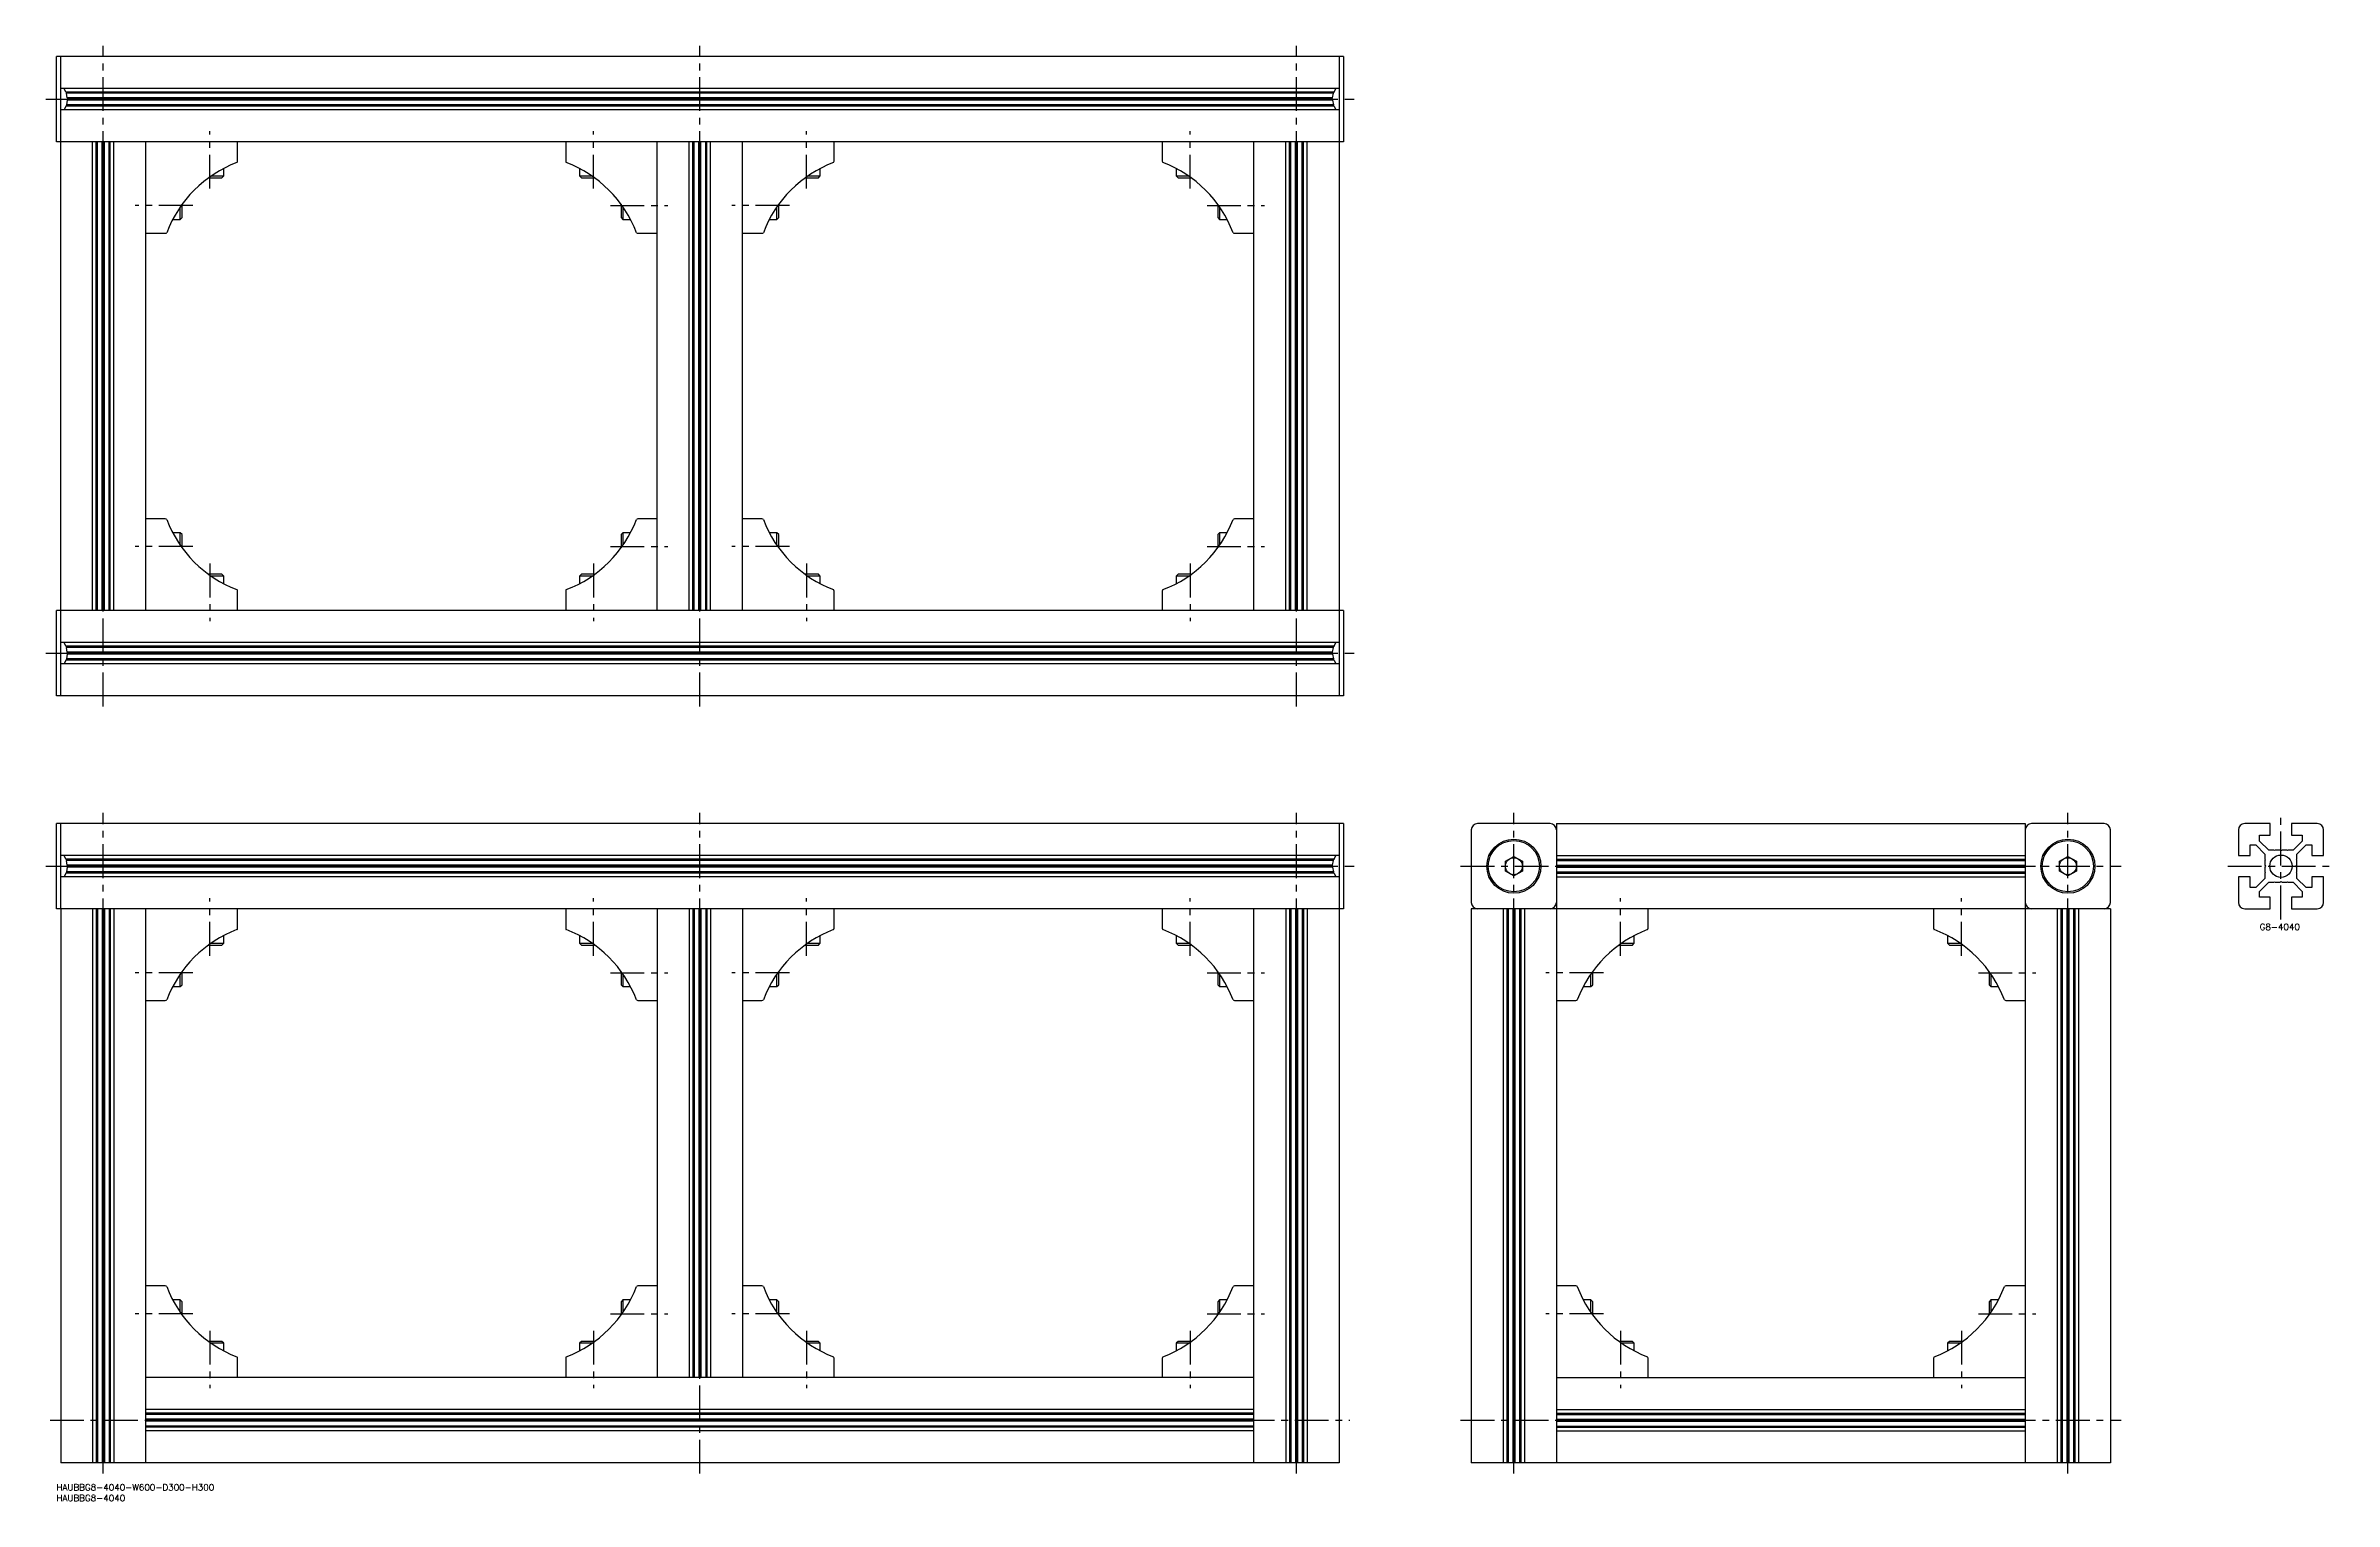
# Model space of a CAD drawing. Extents: x -5 to 1069, y -8 to 675.
import ezdxf

# ---------------------------------------------------------------- set-up
doc = ezdxf.new("R2010")
doc.units = 0
doc.header["$LTSCALE"] = 0.5
doc.linetypes.add('CENTER', pattern=[50.8, 31.75, -6.35, 6.35, -6.35])
for name, color, linetype in [('MSM_CENTER', 1, 'CENTER'), ('MSM_CONTINUOUS', 7, 'CONTINUOUS'), ('MSM_PART_NUMBER', 7, 'CONTINUOUS')]:
    doc.layers.add(name, color=color, linetype=linetype)
doc.styles.get("Standard").update_dxf_attribs({"font": 'txt.shx', "height": 3, "bigfont": 'bigfont.shx'})

# ---------------------------------------------------------------- blocks, each defined once
blk = doc.blocks.new('*U8')
at = {"layer": 'MSM_PART_NUMBER'}
blk.add_text('HAUBBG8-4040-W600-D300-H300', height=3, dxfattribs=at).set_placement((0, -3))
blk = doc.blocks.new('*U9')
at = {"layer": 'MSM_PART_NUMBER'}
blk.add_text('HAUBBG8-4040', height=3, dxfattribs=at).set_placement((0, -8))
blk = doc.blocks.new('*U10')
at = {"layer": 'MSM_PART_NUMBER'}
blk.add_text('G8-4040', height=3, dxfattribs=at).set_placement((1034, 260))

msp = doc.modelspace()

# ---------------------------------------------------------------- linework, layer by layer
at = {"layer": 'MSM_CENTER'}
for p, q in [((22, 365), (22, 675)), ((302, 365), (302, 675)), ((582, 365), (582, 675)), ((-5, 650), (609, 650)), ((72, 608), (72, 635)), ((252, 608), (252, 635)), ((352, 608), (352, 635)), ((532, 608), (532, 635)), ((64, 600), (37, 600)), ((260, 600), (287, 600)), ((344, 600), (317, 600)), ((540, 600), (567, 600)), ((64, 440), (37, 440)), ((72, 432), (72, 405)), ((252, 432), (252, 405)), ((260, 440), (287, 440)), ((344, 440), (317, 440)), ((352, 432), (352, 405)), ((532, 432), (532, 405)), ((540, 440), (567, 440)), ((-5, 390), (609, 390)), ((22, 5), (22, 315)), ((302, 5), (302, 315)), ((582, 5), (582, 315)), ((684, 5), (684, 315)), ((944, 5), (944, 315)), ((1044, 265), (1044, 315)), ((-5, 290), (609, 290)), ((659, 290), (969, 290)), ((1019, 290), (1069, 290)), ((72, 248), (72, 275)), ((252, 248), (252, 275)), ((352, 248), (352, 275)), ((532, 248), (532, 275)), ((734, 248), (734, 275)), ((894, 248), (894, 275)), ((64, 240), (37, 240)), ((260, 240), (287, 240)), ((344, 240), (317, 240)), ((540, 240), (567, 240)), ((726, 240), (699, 240)), ((902, 240), (929, 240)), ((64, 80), (37, 80)), ((260, 80), (287, 80)), ((344, 80), (317, 80)), ((540, 80), (567, 80)), ((726, 80), (699, 80)), ((902, 80), (929, 80)), ((72, 72), (72, 45)), ((252, 72), (252, 45)), ((352, 72), (352, 45)), ((532, 72), (532, 45)), ((734, 72), (734, 45)), ((894, 72), (894, 45)), ((-3, 30), (607, 30)), ((659, 30), (969, 30))]:
    msp.add_line(p, q, dxfattribs=at)
at = {"layer": 'MSM_CONTINUOUS'}
for p, q in [((0, 630), (0, 670)), ((604, 670), (0, 670)), ((2, 370), (2, 670)), ((602, 670), (602, 370)), ((604, 670), (604, 630)), ((602, 655), (2, 655)), ((602, 645), (2, 645)), ((4.4, 653.3), (3.6, 655)), ((4.4, 646.7), (3.6, 645)), ((599.6, 653.3), (4.4, 653.3)), ((4.4, 653.3), (4.8, 653)), ((4.8, 647), (4.4, 646.7)), ((599.6, 646.7), (4.4, 646.7)), ((4.8, 653), (4.7, 652.7)), ((599.3, 652.7), (4.7, 652.7)), ((5.1, 650.5), (4.7, 652.7)), ((5.1, 649.5), (4.7, 647.3)), ((599.3, 647.3), (4.7, 647.3)), ((4.7, 647.3), (4.8, 647)), ((599.2, 653), (4.8, 653)), ((599.2, 647), (4.8, 647)), ((598.9, 650.5), (5.1, 650.5)), ((5.1, 650.5), (5.4, 650)), ((5.4, 650), (5.1, 649.5)), ((598.9, 649.5), (5.1, 649.5)), ((598.6, 650), (5.4, 650)), ((598.6, 650), (598.9, 650.5)), ((598.9, 649.5), (598.6, 650)), ((598.9, 650.5), (599.3, 652.7)), ((598.9, 649.5), (599.3, 647.3)), ((599.2, 653), (599.6, 653.3)), ((599.3, 652.7), (599.2, 653)), ((599.2, 647), (599.3, 647.3)), ((599.6, 646.7), (599.2, 647)), ((599.6, 653.3), (600.4, 655)), ((599.6, 646.7), (600.4, 645)), ((604, 630), (0, 630)), ((17, 410), (17, 630)), ((18.7, 410), (18.7, 630)), ((19, 410), (19, 630)), ((19.3, 410), (19.3, 630)), ((21.5, 410), (21.5, 630)), ((22, 410), (22, 630)), ((22.5, 410), (22.5, 630)), ((24.7, 410), (24.7, 630)), ((25, 410), (25, 630)), ((25.3, 410), (25.3, 630)), ((27, 410), (27, 630)), ((42, 410), (42, 630)), ((85, 620.9), (85, 630)), ((239, 630), (239, 620.9)), ((282, 410), (282, 630)), ((297, 410), (297, 630)), ((298.7, 410), (298.7, 630)), ((299, 410), (299, 630)), ((299.3, 410), (299.3, 630)), ((301.5, 410), (301.5, 630)), ((302, 410), (302, 630)), ((302.5, 410), (302.5, 630)), ((304.7, 410), (304.7, 630)), ((305, 410), (305, 630)), ((305.3, 410), (305.3, 630)), ((307, 410), (307, 630)), ((322, 410), (322, 630)), ((365, 620.9), (365, 630)), ((519, 630), (519, 620.9)), ((562, 410), (562, 630)), ((577, 410), (577, 630)), ((578.7, 410), (578.7, 630)), ((579, 410), (579, 630)), ((579.3, 410), (579.3, 630)), ((581.5, 410), (581.5, 630)), ((582, 410), (582, 630)), ((582.5, 410), (582.5, 630)), ((584.7, 410), (584.7, 630)), ((585, 410), (585, 630)), ((585.3, 410), (585.3, 630)), ((587, 410), (587, 630)), ((71.4, 613), (77.6, 613)), ((72.6, 613.9), (78.5, 613.9)), ((77.6, 613), (78.5, 613.9)), ((78.5, 613.9), (78.5, 617.4)), ((245.5, 617.4), (245.5, 613.9)), ((245.5, 613.9), (246.4, 613)), ((245.5, 613.9), (251.4, 613.9)), ((246.4, 613), (252.6, 613)), ((351.4, 613), (357.6, 613)), ((352.6, 613.9), (358.5, 613.9)), ((357.6, 613), (358.5, 613.9)), ((358.5, 613.9), (358.5, 617.4)), ((525.5, 617.4), (525.5, 613.9)), ((525.5, 613.9), (526.4, 613)), ((525.5, 613.9), (531.4, 613.9)), ((526.4, 613), (532.6, 613)), ((54.6, 593.5), (58.1, 593.5)), ((58.1, 593.5), (58.1, 599.4)), ((58.1, 593.5), (59, 594.4)), ((59, 594.4), (59, 600.6)), ((265, 600.6), (265, 594.4)), ((265, 594.4), (265.9, 593.5)), ((265.9, 599.4), (265.9, 593.5)), ((265.9, 593.5), (269.4, 593.5)), ((334.6, 593.5), (338.1, 593.5)), ((338.1, 593.5), (338.1, 599.4)), ((338.1, 593.5), (339, 594.4)), ((339, 594.4), (339, 600.6)), ((545, 600.6), (545, 594.4)), ((545, 594.4), (545.9, 593.5)), ((545.9, 599.4), (545.9, 593.5)), ((545.9, 593.5), (549.4, 593.5)), ((42, 587), (51.1, 587)), ((272.9, 587), (282, 587)), ((322, 587), (331.1, 587)), ((552.9, 587), (562, 587)), ((51.1, 453), (42, 453)), ((282, 453), (272.9, 453)), ((331.1, 453), (322, 453)), ((562, 453), (552.9, 453)), ((58.1, 446.5), (54.6, 446.5)), ((59, 445.6), (58.1, 446.5)), ((58.1, 440.6), (58.1, 446.5)), ((59, 439.4), (59, 445.6)), ((265.9, 446.5), (265, 445.6)), ((265, 445.6), (265, 439.4)), ((269.4, 446.5), (265.9, 446.5)), ((265.9, 446.5), (265.9, 440.6)), ((338.1, 446.5), (334.6, 446.5)), ((339, 445.6), (338.1, 446.5)), ((338.1, 440.6), (338.1, 446.5)), ((339, 439.4), (339, 445.6)), ((545.9, 446.5), (545, 445.6)), ((545, 445.6), (545, 439.4)), ((549.4, 446.5), (545.9, 446.5)), ((545.9, 446.5), (545.9, 440.6)), ((77.6, 427), (71.4, 427)), ((78.5, 426.1), (72.6, 426.1)), ((78.5, 426.1), (77.6, 427)), ((78.5, 422.6), (78.5, 426.1)), ((85, 410), (85, 419.1)), ((239, 419.1), (239, 410)), ((246.4, 427), (245.5, 426.1)), ((245.5, 426.1), (245.5, 422.6)), ((251.4, 426.1), (245.5, 426.1)), ((252.6, 427), (246.4, 427)), ((357.6, 427), (351.4, 427)), ((358.5, 426.1), (352.6, 426.1)), ((358.5, 426.1), (357.6, 427)), ((358.5, 422.6), (358.5, 426.1)), ((365, 410), (365, 419.1)), ((519, 419.1), (519, 410)), ((526.4, 427), (525.5, 426.1)), ((525.5, 426.1), (525.5, 422.6)), ((531.4, 426.1), (525.5, 426.1)), ((532.6, 427), (526.4, 427)), ((0, 370), (0, 410)), ((604, 410), (0, 410)), ((604, 410), (604, 370)), ((602, 395), (2, 395)), ((4.4, 393.3), (3.6, 395)), ((4.4, 386.7), (3.6, 385)), ((599.6, 393.3), (4.4, 393.3)), ((4.4, 393.3), (4.8, 393)), ((4.8, 387), (4.4, 386.7)), ((599.6, 386.7), (4.4, 386.7)), ((4.8, 393), (4.7, 392.7)), ((599.3, 392.7), (4.7, 392.7)), ((5.1, 390.5), (4.7, 392.7)), ((5.1, 389.5), (4.7, 387.3)), ((599.3, 387.3), (4.7, 387.3)), ((4.7, 387.3), (4.8, 387)), ((599.2, 393), (4.8, 393)), ((599.2, 387), (4.8, 387)), ((598.9, 390.5), (5.1, 390.5)), ((5.1, 390.5), (5.4, 390)), ((5.4, 390), (5.1, 389.5)), ((598.9, 389.5), (5.1, 389.5)), ((598.6, 390), (5.4, 390)), ((598.6, 390), (598.9, 390.5)), ((598.9, 389.5), (598.6, 390)), ((598.9, 390.5), (599.3, 392.7)), ((598.9, 389.5), (599.3, 387.3)), ((599.2, 393), (599.6, 393.3)), ((599.3, 392.7), (599.2, 393)), ((599.2, 387), (599.3, 387.3)), ((599.6, 386.7), (599.2, 387)), ((599.6, 393.3), (600.4, 395)), ((599.6, 386.7), (600.4, 385)), ((602, 385), (2, 385)), ((604, 370), (0, 370)), ((604, 310), (0, 310)), ((0, 270), (0, 310)), ((2, 270), (2, 310)), ((602, 310), (602, 10)), ((604, 310), (604, 270)), ((664, 307), (664, 273)), ((701, 310), (667, 310)), ((704, 310), (704, 10)), ((704, 310), (924, 310)), ((924, 310), (924, 10)), ((961, 310), (927, 310)), ((964, 273), (964, 307)), ((1024, 307), (1024, 295)), ((1039, 310), (1027, 310)), ((1034, 301.8), (1034, 304.5)), ((1034, 304.5), (1039, 304.5)), ((1038.3, 297.5), (1034, 301.8)), ((1039, 304.5), (1039, 310)), ((1061, 310), (1049, 310)), ((1049, 310), (1049, 304.5)), ((1049, 304.5), (1054, 304.5)), ((1054, 301.8), (1049.7, 297.5)), ((1054, 304.5), (1054, 301.8)), ((1064, 295), (1064, 307)), ((602, 295), (2, 295)), ((4.4, 293.3), (3.6, 295)), ((599.6, 293.3), (4.4, 293.3)), ((4.4, 293.3), (4.8, 293)), ((4.8, 293), (4.7, 292.7)), ((599.3, 292.7), (4.7, 292.7)), ((5.1, 290.5), (4.7, 292.7)), ((599.2, 293), (4.8, 293)), ((598.9, 290.5), (5.1, 290.5)), ((5.1, 290.5), (5.4, 290)), ((5.4, 290), (5.1, 289.5)), ((598.6, 290), (5.4, 290)), ((598.6, 290), (598.9, 290.5)), ((598.9, 289.5), (598.6, 290)), ((598.9, 290.5), (599.3, 292.7)), ((599.2, 293), (599.6, 293.3)), ((599.3, 292.7), (599.2, 293)), ((599.6, 293.3), (600.4, 295)), ((680, 292.3), (684, 294.6)), ((680, 287.7), (680, 292.3)), ((684, 294.6), (688, 292.3)), ((688, 292.3), (688, 287.7)), ((704, 295), (924, 295)), ((704, 293.3), (924, 293.3)), ((704, 293), (924, 293)), ((704, 292.7), (924, 292.7)), ((704, 290.5), (924, 290.5)), ((704, 290), (924, 290)), ((940, 292.3), (944, 294.6)), ((940, 287.7), (940, 292.3)), ((944, 294.6), (948, 292.3)), ((948, 292.3), (948, 287.7)), ((1024, 295), (1029.5, 295)), ((1029.5, 300), (1032.2, 300)), ((1029.5, 295), (1029.5, 300)), ((1032.2, 300), (1036.5, 295.7)), ((1036.5, 295.7), (1036.5, 293.3)), ((1036.5, 293.3), (1036.7, 293)), ((1036.7, 293), (1036.5, 292.7)), ((1036.5, 292.7), (1036.5, 290.5)), ((1036.5, 290.5), (1036.8, 290)), ((1036.8, 290), (1036.5, 289.5)), ((1040.7, 297.5), (1038.3, 297.5)), ((1041, 297.3), (1040.7, 297.5)), ((1041.3, 297.5), (1041, 297.3)), ((1043.5, 297.5), (1041.3, 297.5)), ((1044, 297.2), (1043.5, 297.5)), ((1044.5, 297.5), (1044, 297.2)), ((1046.7, 297.5), (1044.5, 297.5)), ((1047, 297.3), (1046.7, 297.5)), ((1047.3, 297.5), (1047, 297.3)), ((1049.7, 297.5), (1047.3, 297.5)), ((1051.2, 290), (1051.5, 290.5)), ((1051.5, 289.5), (1051.2, 290)), ((1051.3, 293), (1051.5, 293.3)), ((1051.5, 292.7), (1051.3, 293)), ((1051.5, 295.7), (1055.8, 300)), ((1051.5, 293.3), (1051.5, 295.7)), ((1051.5, 290.5), (1051.5, 292.7)), ((1055.8, 300), (1058.5, 300)), ((1058.5, 300), (1058.5, 295)), ((1058.5, 295), (1064, 295)), ((602, 285), (2, 285)), ((4.4, 286.7), (3.6, 285)), ((4.8, 287), (4.4, 286.7)), ((599.6, 286.7), (4.4, 286.7)), ((5.1, 289.5), (4.7, 287.3)), ((599.3, 287.3), (4.7, 287.3)), ((4.7, 287.3), (4.8, 287)), ((599.2, 287), (4.8, 287)), ((598.9, 289.5), (5.1, 289.5)), ((598.9, 289.5), (599.3, 287.3)), ((599.2, 287), (599.3, 287.3)), ((599.6, 286.7), (599.2, 287)), ((599.6, 286.7), (600.4, 285)), ((684, 285.4), (680, 287.7)), ((688, 287.7), (684, 285.4)), ((704, 289.5), (924, 289.5)), ((704, 287.3), (924, 287.3)), ((704, 287), (924, 287)), ((704, 286.7), (924, 286.7)), ((704, 285), (924, 285)), ((944, 285.4), (940, 287.7)), ((948, 287.7), (944, 285.4)), ((1029.5, 285), (1024, 285)), ((1024, 285), (1024, 273)), ((1029.5, 280), (1029.5, 285)), ((1032.2, 280), (1029.5, 280)), ((1036.5, 284.3), (1032.2, 280)), ((1034, 278.2), (1038.3, 282.5)), ((1036.5, 289.5), (1036.5, 287.3)), ((1036.5, 287.3), (1036.7, 287)), ((1036.7, 287), (1036.5, 286.7)), ((1036.5, 286.7), (1036.5, 284.3)), ((1038.3, 282.5), (1040.7, 282.5)), ((1040.7, 282.5), (1041, 282.7)), ((1041, 282.7), (1041.3, 282.5)), ((1041.3, 282.5), (1043.5, 282.5)), ((1043.5, 282.5), (1044, 282.8)), ((1044, 282.8), (1044.5, 282.5)), ((1044.5, 282.5), (1046.7, 282.5)), ((1046.7, 282.5), (1047, 282.7)), ((1047, 282.7), (1047.3, 282.5)), ((1047.3, 282.5), (1049.7, 282.5)), ((1049.7, 282.5), (1054, 278.2)), ((1051.3, 287), (1051.5, 287.3)), ((1051.5, 286.7), (1051.3, 287)), ((1051.5, 287.3), (1051.5, 289.5)), ((1051.5, 284.3), (1051.5, 286.7)), ((1055.8, 280), (1051.5, 284.3)), ((1058.5, 280), (1055.8, 280)), ((1064, 285), (1058.5, 285)), ((1058.5, 285), (1058.5, 280)), ((1064, 273), (1064, 285)), ((604, 270), (0, 270)), ((2, 270), (2, 10)), ((17, 270), (17, 10)), ((18.7, 270), (18.7, 10)), ((19, 270), (19, 10)), ((19.3, 270), (19.3, 10)), ((21.5, 270), (21.5, 10)), ((22, 270), (22, 10)), ((22.5, 270), (22.5, 10)), ((24.7, 270), (24.7, 10)), ((25, 270), (25, 10)), ((25.3, 270), (25.3, 10)), ((27, 270), (27, 10)), ((42, 10), (42, 270)), ((85, 260.9), (85, 270)), ((239, 270), (239, 260.9)), ((282, 270), (282, 50)), ((297, 270), (297, 50)), ((298.7, 270), (298.7, 50)), ((299, 270), (299, 50)), ((299.3, 270), (299.3, 50)), ((301.5, 270), (301.5, 50)), ((302, 270), (302, 50)), ((302.5, 270), (302.5, 50)), ((304.7, 270), (304.7, 50)), ((305, 270), (305, 50)), ((305.3, 270), (305.3, 50)), ((307, 270), (307, 50)), ((322, 270), (322, 50)), ((365, 260.9), (365, 270)), ((519, 270), (519, 260.9)), ((562, 10), (562, 270)), ((577, 270), (577, 10)), ((578.7, 270), (578.7, 10)), ((579, 270), (579, 10)), ((579.3, 270), (579.3, 10)), ((581.5, 270), (581.5, 10)), ((582, 270), (582, 10)), ((582.5, 270), (582.5, 10)), ((584.7, 270), (584.7, 10)), ((585, 270), (585, 10)), ((585.3, 270), (585.3, 10)), ((587, 270), (587, 10)), ((964, 270), (664, 270)), ((664, 270), (664, 10)), ((679, 270), (679, 10)), ((680.7, 270), (680.7, 10)), ((681, 270), (681, 10)), ((681.3, 270), (681.3, 10)), ((683.5, 270), (683.5, 10)), ((684, 270), (684, 10)), ((684.5, 270), (684.5, 10)), ((686.7, 270), (686.7, 10)), ((687, 270), (687, 10)), ((687.3, 270), (687.3, 10)), ((689, 270), (689, 10)), ((747, 260.9), (747, 270)), ((881, 270), (881, 260.9)), ((939, 270), (939, 10)), ((940.7, 270), (940.7, 10)), ((941, 270), (941, 10)), ((941.3, 270), (941.3, 10)), ((943.5, 270), (943.5, 10)), ((944, 270), (944, 10)), ((944.5, 270), (944.5, 10)), ((946.7, 270), (946.7, 10)), ((947, 270), (947, 10)), ((947.3, 270), (947.3, 10)), ((949, 270), (949, 10)), ((964, 270), (964, 10)), ((1027, 270), (1039, 270)), ((1034, 275.5), (1034, 278.2)), ((1039, 275.5), (1034, 275.5)), ((1039, 270), (1039, 275.5)), ((1054, 275.5), (1049, 275.5)), ((1049, 275.5), (1049, 270)), ((1049, 270), (1061, 270)), ((1054, 278.2), (1054, 275.5)), ((71.4, 253), (77.6, 253)), ((72.6, 253.9), (78.5, 253.9)), ((77.6, 253), (78.5, 253.9)), ((78.5, 253.9), (78.5, 257.4)), ((245.5, 257.4), (245.5, 253.9)), ((245.5, 253.9), (246.4, 253)), ((245.5, 253.9), (251.4, 253.9)), ((246.4, 253), (252.6, 253)), ((351.4, 253), (357.6, 253)), ((352.6, 253.9), (358.5, 253.9)), ((357.6, 253), (358.5, 253.9)), ((358.5, 253.9), (358.5, 257.4)), ((525.5, 257.4), (525.5, 253.9)), ((525.5, 253.9), (526.4, 253)), ((525.5, 253.9), (531.4, 253.9)), ((526.4, 253), (532.6, 253)), ((733.4, 253), (739.6, 253)), ((734.6, 253.9), (740.5, 253.9)), ((739.6, 253), (740.5, 253.9)), ((740.5, 253.9), (740.5, 257.4)), ((887.5, 257.4), (887.5, 253.9)), ((887.5, 253.9), (888.4, 253)), ((887.5, 253.9), (893.4, 253.9)), ((888.4, 253), (894.6, 253)), ((58.1, 233.5), (58.1, 239.4)), ((59, 234.4), (59, 240.6)), ((265, 240.6), (265, 234.4)), ((265.9, 239.4), (265.9, 233.5)), ((338.1, 233.5), (338.1, 239.4)), ((339, 234.4), (339, 240.6)), ((545, 240.6), (545, 234.4)), ((545.9, 239.4), (545.9, 233.5)), ((720.1, 233.5), (720.1, 239.4)), ((721, 234.4), (721, 240.6)), ((907, 240.6), (907, 234.4)), ((907.9, 239.4), (907.9, 233.5)), ((42, 227), (51.1, 227)), ((54.6, 233.5), (58.1, 233.5)), ((58.1, 233.5), (59, 234.4)), ((265, 234.4), (265.9, 233.5)), ((265.9, 233.5), (269.4, 233.5)), ((272.9, 227), (282, 227)), ((322, 227), (331.1, 227)), ((334.6, 233.5), (338.1, 233.5)), ((338.1, 233.5), (339, 234.4)), ((545, 234.4), (545.9, 233.5)), ((545.9, 233.5), (549.4, 233.5)), ((552.9, 227), (562, 227)), ((704, 227), (713.1, 227)), ((716.6, 233.5), (720.1, 233.5)), ((720.1, 233.5), (721, 234.4)), ((907, 234.4), (907.9, 233.5)), ((907.9, 233.5), (911.4, 233.5)), ((914.9, 227), (924, 227)), ((51.1, 93), (42, 93)), ((58.1, 86.5), (54.6, 86.5)), ((59, 85.6), (58.1, 86.5)), ((58.1, 80.6), (58.1, 86.5)), ((265.9, 86.5), (265, 85.6)), ((269.4, 86.5), (265.9, 86.5)), ((265.9, 86.5), (265.9, 80.6)), ((282, 93), (272.9, 93)), ((331.1, 93), (322, 93)), ((338.1, 86.5), (334.6, 86.5)), ((339, 85.6), (338.1, 86.5)), ((338.1, 80.6), (338.1, 86.5)), ((545.9, 86.5), (545, 85.6)), ((549.4, 86.5), (545.9, 86.5)), ((545.9, 86.5), (545.9, 80.6)), ((562, 93), (552.9, 93)), ((713.1, 93), (704, 93)), ((720.1, 86.5), (716.6, 86.5)), ((721, 85.6), (720.1, 86.5)), ((720.1, 80.6), (720.1, 86.5)), ((907.9, 86.5), (907, 85.6)), ((911.4, 86.5), (907.9, 86.5)), ((907.9, 86.5), (907.9, 80.6)), ((924, 93), (914.9, 93)), ((59, 79.4), (59, 85.6)), ((265, 85.6), (265, 79.4)), ((339, 79.4), (339, 85.6)), ((545, 85.6), (545, 79.4)), ((721, 79.4), (721, 85.6)), ((907, 85.6), (907, 79.4)), ((77.6, 67), (71.4, 67)), ((78.5, 66.1), (72.6, 66.1)), ((78.5, 66.1), (77.6, 67)), ((78.5, 62.6), (78.5, 66.1)), ((246.4, 67), (245.5, 66.1)), ((245.5, 66.1), (245.5, 62.6)), ((251.4, 66.1), (245.5, 66.1)), ((252.6, 67), (246.4, 67)), ((357.6, 67), (351.4, 67)), ((358.5, 66.1), (352.6, 66.1)), ((358.5, 66.1), (357.6, 67)), ((358.5, 62.6), (358.5, 66.1)), ((526.4, 67), (525.5, 66.1)), ((525.5, 66.1), (525.5, 62.6)), ((531.4, 66.1), (525.5, 66.1)), ((532.6, 67), (526.4, 67)), ((739.6, 67), (733.4, 67)), ((740.5, 66.1), (734.6, 66.1)), ((740.5, 66.1), (739.6, 67)), ((740.5, 62.6), (740.5, 66.1)), ((888.4, 67), (887.5, 66.1)), ((887.5, 66.1), (887.5, 62.6)), ((893.4, 66.1), (887.5, 66.1)), ((894.6, 67), (888.4, 67)), ((85, 50), (85, 59.1)), ((239, 59.1), (239, 50)), ((365, 50), (365, 59.1)), ((519, 59.1), (519, 50)), ((747, 50), (747, 59.1)), ((881, 59.1), (881, 50)), ((562, 50), (42, 50)), ((704, 50), (924, 50)), ((562, 35), (42, 35)), ((562, 33.3), (42, 33.3)), ((562, 33), (42, 33)), ((562, 32.7), (42, 32.7)), ((704, 35), (924, 35)), ((704, 33.3), (924, 33.3)), ((704, 33), (924, 33)), ((704, 32.7), (924, 32.7)), ((562, 30.5), (42, 30.5)), ((562, 30), (42, 30)), ((562, 29.5), (42, 29.5)), ((562, 27.3), (42, 27.3)), ((562, 27), (42, 27)), ((562, 26.7), (42, 26.7)), ((562, 25), (42, 25)), ((704, 30.5), (924, 30.5)), ((704, 30), (924, 30)), ((704, 29.5), (924, 29.5)), ((704, 27.3), (924, 27.3)), ((704, 27), (924, 27)), ((704, 26.7), (924, 26.7)), ((704, 25), (924, 25)), ((602, 10), (2, 10)), ((964, 10), (664, 10))]:
    msp.add_line(p, q, dxfattribs=at)
for centre, radius in [((684, 290), 12.7), ((684, 290), 12), ((944, 290), 12.7), ((944, 290), 12), ((684, 290), 4), ((944, 290), 4), ((1044, 290), 5.25)]:
    msp.add_circle(centre, radius, dxfattribs=at)
for centre, radius, start, end in [((104.8, 567.2), 56.7, 110.7505, 159.2495), ((84, 620.9), 1, 315, 0), ((240, 620.9), 1, 180, 225), ((219.2, 567.2), 56.7, 20.7505, 69.2495), ((384.8, 567.2), 56.7, 110.7505, 159.2495), ((364, 620.9), 1, 315, 0), ((520, 620.9), 1, 180, 225), ((499.2, 567.2), 56.7, 20.7505, 69.2495), ((51.1, 588), 1, 270, 315), ((272.9, 588), 1, 225, 270), ((331.1, 588), 1, 270, 315), ((552.9, 588), 1, 225, 270), ((51.1, 452), 1, 45, 90), ((104.8, 472.8), 56.7, 200.7505, 249.2495), ((219.2, 472.8), 56.7, 290.7505, 339.2495), ((272.9, 452), 1, 90, 135), ((331.1, 452), 1, 45, 90), ((384.8, 472.8), 56.7, 200.7505, 249.2495), ((499.2, 472.8), 56.7, 290.7505, 339.2495), ((552.9, 452), 1, 90, 135), ((84, 419.1), 1, 0, 45), ((240, 419.1), 1, 135, 180), ((364, 419.1), 1, 0, 45), ((520, 419.1), 1, 135, 180), ((667, 307), 3, 90, 180), ((701, 307), 3, 0, 90), ((927, 307), 3, 90, 180), ((961, 307), 3, 0, 90), ((1027, 307), 3, 90, 180), ((1061, 307), 3, 0, 90), ((667, 273), 3, 180, 270), ((701, 273), 3, 270, 0), ((927, 273), 3, 180, 270), ((961, 273), 3, 270, 0), ((1027, 273), 3, 180, 270), ((1061, 273), 3, 270, 0), ((104.8, 207.2), 56.7, 110.7505, 159.2495), ((84, 260.9), 1, 315, 0), ((240, 260.9), 1, 180, 225), ((219.2, 207.2), 56.7, 20.7505, 69.2495), ((384.8, 207.2), 56.7, 110.7505, 159.2495), ((364, 260.9), 1, 315, 0), ((520, 260.9), 1, 180, 225), ((499.2, 207.2), 56.7, 20.7505, 69.2495), ((766.8, 207.2), 56.7, 110.7505, 159.2495), ((746, 260.9), 1, 315, 0), ((882, 260.9), 1, 180, 225), ((861.2, 207.2), 56.7, 20.7505, 69.2495), ((51.1, 228), 1, 270, 315), ((272.9, 228), 1, 225, 270), ((331.1, 228), 1, 270, 315), ((552.9, 228), 1, 225, 270), ((713.1, 228), 1, 270, 315), ((914.9, 228), 1, 225, 270), ((51.1, 92), 1, 45, 90), ((104.8, 112.8), 56.7, 200.7505, 249.2495), ((219.2, 112.8), 56.7, 290.7505, 339.2495), ((272.9, 92), 1, 90, 135), ((331.1, 92), 1, 45, 90), ((384.8, 112.8), 56.7, 200.7505, 249.2495), ((499.2, 112.8), 56.7, 290.7505, 339.2495), ((552.9, 92), 1, 90, 135), ((713.1, 92), 1, 45, 90), ((766.8, 112.8), 56.7, 200.7505, 249.2495), ((861.2, 112.8), 56.7, 290.7505, 339.2495), ((914.9, 92), 1, 90, 135), ((84, 59.1), 1, 0, 45), ((240, 59.1), 1, 135, 180), ((364, 59.1), 1, 0, 45), ((520, 59.1), 1, 135, 180), ((746, 59.1), 1, 0, 45), ((882, 59.1), 1, 135, 180)]:
    msp.add_arc(centre, radius, start, end, dxfattribs=at)

# ---------------------------------------------------------------- block references
for name in ['*U10', '*U8', '*U9']:
    msp.add_blockref(name, (0, 0), dxfattribs=at)

doc.saveas('drawing.dxf')
